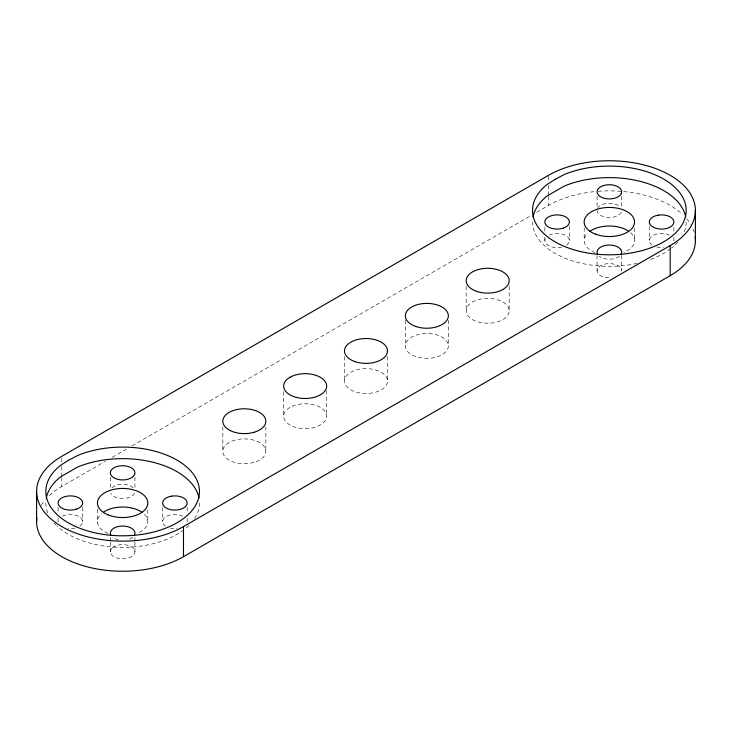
<?xml version="1.0" encoding="UTF-8"?>
<svg xmlns="http://www.w3.org/2000/svg" width="732" height="732" viewBox="0 0 732 732"><rect width="100%" height="100%" fill="white"/><g stroke="black" fill="none" stroke-linecap="round" stroke-linejoin="round"><path stroke-width="0.55" stroke-dasharray="3.66 2.75" d="M134.514 493.231L133.288 494.942A12.288 7.1 0 0 1 111.996 494.942L110.77 493.231M621.23 212.225L620.004 213.936A12.288 7.1 0 0 1 598.712 213.936L597.486 212.225A12.288 7.1 0 0 1 597.065 210.395M49.282 495.601A86.037 49.675 0 0 1 61.799 486.432L105.326 461.297M112.252 457.299L128.082 448.167M132.035 445.88L531.707 215.135M536.648 212.28L548.515 205.427A86.037 49.675 0 0 1 595.903 191.491M561.783 247.05L560.3 247.407A12.288 7.1 0 0 1 545.249 238.714M75.067 528.056L73.584 528.413A12.288 7.1 0 0 1 68.268 528.541M656.933 247.05L658.416 247.407A12.288 7.1 0 0 0 663.732 247.544M170.217 528.056L171.7 528.413A12.288 7.1 0 0 0 177.016 528.541M673.888 227.442L673.888 231.815M673.888 237.278L673.888 240.553A12.288 7.1 0 0 0 673.467 238.714M649.302 226.353L649.302 240.553M634.525 228.228L634.525 241.331M621.651 196.194L621.651 208.208M621.651 255.422L621.651 270.712A12.288 7.1 0 0 0 621.23 268.873L620.004 267.162A12.288 7.1 0 0 0 598.712 267.162L597.486 268.873A12.288 7.1 0 0 0 611.495 277.702M597.065 196.194L597.065 208.208M597.065 255.422L597.065 270.712M584.2 227.753L584.2 239.767M569.414 226.353L569.414 240.553M548.515 176.43L548.515 180.895M548.515 185.352L548.515 195.389M548.515 196.505L548.515 205.427M544.828 227.442L544.828 232.904M544.828 237.278L544.828 240.553M509.188 286.267L509.188 310.807A21.512 12.417 0 0 1 476.925 321.558A21.512 12.417 0 0 1 476.925 300.047A21.512 12.417 0 0 1 509.188 310.807M466.165 286.267L466.165 310.807M448.35 320.277L448.35 345.925A21.512 12.417 0 0 1 416.087 356.685A21.512 12.417 0 0 1 416.087 335.174A21.512 12.417 0 0 1 448.35 345.925M405.327 320.277L405.327 345.925M387.512 356.521L387.512 381.052A21.512 12.417 0 0 1 355.249 391.812A21.512 12.417 0 0 1 355.249 370.3A21.512 12.417 0 0 1 387.512 381.052M344.488 356.521L344.488 381.052M326.673 390.531L326.673 416.179M283.65 391.647L283.65 416.179M265.835 426.774L265.835 451.305M222.812 426.774L222.812 451.305M187.172 507.358L187.172 512.821M187.172 518.283L187.172 521.559A12.288 7.1 0 0 0 186.751 519.72M162.586 507.358L162.586 521.559M147.8 509.856L147.8 520.772M134.935 477.2L134.935 488.116M134.935 537.517L134.935 540.792M134.935 541.89L134.935 551.718M110.349 477.2L110.349 488.116M110.349 537.517L110.349 540.792M110.349 541.89L110.349 551.718M97.475 509.234L97.475 522.337M82.698 507.358L82.698 521.559M61.799 458.552L61.799 465.241M61.799 466.357L61.799 476.395M61.799 477.511L61.799 486.432M58.112 507.358L58.112 512.821M58.112 518.283L58.112 521.559A12.288 7.1 0 0 1 58.533 519.72M41.349 505.281A86.037 49.675 0 0 1 45.228 499.874M598.126 191.299A86.037 49.675 0 0 1 682.718 214.595M686.772 218.877A86.037 49.675 0 0 1 690.651 224.276M693.021 228.951A86.037 49.675 0 0 1 694.339 232.785M686.177 221.988A76.823 44.35 0 0 1 683.853 232.822M677.805 242.118A76.823 44.35 0 0 1 671.509 248.057M670.713 248.679A76.823 44.35 0 0 1 648.461 260.162M637.224 263.319A76.823 44.35 0 0 1 532.539 221.988M619.428 256.218A12.288 7.1 0 0 1 599.288 256.218M630.508 232.648A25.199 14.549 0 0 1 628.916 249.722L626.189 251.378A25.199 14.549 0 0 1 623.874 252.448M595.061 252.531A25.199 14.549 0 0 1 593.469 251.845L590.605 250.271A25.199 14.549 0 0 1 587.558 233.261M652.185 245.11A12.288 7.1 0 0 1 655.451 234.405L658.416 233.7A12.288 7.1 0 0 1 669.506 235.118M597.486 208.556A12.288 7.1 0 0 1 607.752 203.359A12.288 7.1 0 0 1 620.004 206.845M566.531 245.11A12.288 7.1 0 0 0 563.265 234.405L560.3 233.7A12.288 7.1 0 0 0 549.22 235.118M111.996 487.851A12.288 7.1 0 0 1 133.288 487.851M79.815 526.116A12.288 7.1 0 0 0 76.549 515.41L73.584 514.706A12.288 7.1 0 0 0 62.495 516.124M165.469 526.116A12.288 7.1 0 0 1 168.735 515.41L171.7 514.706A12.288 7.1 0 0 1 182.78 516.124M144.442 514.267A25.199 14.549 0 0 1 141.395 531.276L138.531 532.85A25.199 14.549 0 0 1 136.939 533.537M108.126 533.445A25.199 14.549 0 0 1 105.811 532.384L103.084 530.727A25.199 14.549 0 0 1 101.492 513.654M132.712 537.215A12.288 7.1 0 0 1 126.846 539.823M118.438 539.823A12.288 7.1 0 0 1 112.572 537.215M199.461 502.994A76.823 44.35 0 0 1 194.566 518.576M188.92 525.411A76.823 44.35 0 0 1 184.793 529.062M183.997 529.684A76.823 44.35 0 0 1 57.142 526.162M56.364 525.411A76.823 44.35 0 0 1 54.195 523.124M47.745 512.858A76.823 44.35 0 0 1 45.823 502.994M111.996 548.167L110.77 549.878A12.288 7.1 0 0 0 122.637 558.809A12.288 7.1 0 0 0 134.514 549.878L133.288 548.167A12.288 7.1 0 0 0 111.996 548.167M289.954 407.395L287.758 408.877A21.512 12.417 0 0 0 288.801 424.249A21.512 12.417 0 0 0 314.925 427.241L317.807 426.225A21.512 12.417 0 0 0 320.369 407.395L317.807 406.132A21.512 12.417 0 0 0 289.954 407.395M254.086 462.368L250.966 463.118A21.512 12.417 0 0 1 229.107 460.089L226.92 458.607A21.512 12.417 0 0 1 237.671 439.493L240.956 439.035A21.512 12.417 0 0 1 256.959 441.259L259.531 442.521A21.512 12.417 0 0 1 254.086 462.368"/><path stroke-width="1.1" d="M589.8 231.376L592.527 229.729A25.199 14.549 0 0 1 625.247 229.262L628.111 230.836M183.485 526.573L670.201 245.568A86.037 49.675 0 0 0 670.201 175.314A86.037 49.675 0 0 0 548.515 175.314L61.799 456.32A86.037 49.675 0 0 0 61.799 526.573A86.037 49.675 0 0 0 183.485 526.573L183.485 556.686A86.037 49.675 0 0 1 86.623 566.669A86.037 49.675 0 0 1 36.865 517.661M183.485 556.686L670.201 275.68A86.037 49.675 0 0 0 695.135 236.656M103.889 511.842L106.753 510.268A25.199 14.549 0 0 1 139.473 510.735L142.2 512.382M695.4 210.441L695.4 240.553M670.201 245.568L670.201 275.68M36.6 491.447L36.6 521.559M533.024 217.02A76.823 44.35 0 0 1 547.207 195.911L564.207 186.102A76.823 44.35 0 0 1 685.701 217.02M597.486 253.986A12.288 7.1 0 0 1 597.486 250.307L598.712 248.596A12.288 7.1 0 0 1 620.004 248.596L621.23 250.307A12.288 7.1 0 0 1 621.23 253.986M134.514 534.982A12.288 7.1 0 0 0 134.514 531.313L133.288 529.602A12.288 7.1 0 0 0 111.996 529.602L110.77 531.313A12.288 7.1 0 0 0 110.77 534.982M46.299 498.025A76.823 44.35 0 0 1 60.491 476.916L77.482 467.108A76.823 44.35 0 0 1 198.976 498.025M134.514 474.665L133.288 476.376A12.288 7.1 0 0 1 111.996 476.376L110.77 474.665A12.288 7.1 0 0 1 122.637 465.735A12.288 7.1 0 0 1 134.514 474.665M621.23 193.66L620.004 195.371A12.288 7.1 0 0 1 598.712 195.371L597.486 193.66A12.288 7.1 0 0 1 609.363 184.729A12.288 7.1 0 0 1 621.23 193.66M289.954 377.291L287.758 378.773A21.512 12.417 0 0 0 288.801 394.136A21.512 12.417 0 0 0 314.925 397.137L317.807 396.122A21.512 12.417 0 0 0 320.369 377.291L317.807 376.028A21.512 12.417 0 0 0 289.954 377.291M68.579 460.236L60.491 465.378A76.823 44.35 0 0 0 106.671 534.836A76.823 44.35 0 0 0 197.786 482.223A76.823 44.35 0 0 0 77.482 455.569L68.579 460.236M555.295 179.23L547.207 184.373A76.823 44.35 0 0 0 593.387 253.83A76.823 44.35 0 0 0 684.502 201.227A76.823 44.35 0 0 0 564.207 174.564L555.295 179.23M563.265 228.128L560.3 228.841A12.288 7.1 0 0 1 544.828 221.988A12.288 7.1 0 0 1 560.3 215.135L563.265 215.839A12.288 7.1 0 0 1 563.265 228.128M658.416 215.135L655.451 215.839A12.288 7.1 0 0 0 655.451 228.128L658.416 228.841A12.288 7.1 0 0 0 673.888 221.988A12.288 7.1 0 0 0 658.416 215.135M254.086 432.264L250.966 433.005A21.512 12.417 0 0 1 229.107 429.977L226.92 428.495A21.512 12.417 0 0 1 237.671 409.389L240.956 408.932A21.512 12.417 0 0 1 256.959 411.146L259.531 412.418A21.512 12.417 0 0 1 254.086 432.264M76.549 509.133L73.584 509.847A12.288 7.1 0 0 1 58.112 502.994A12.288 7.1 0 0 1 73.584 496.131L76.549 496.845A12.288 7.1 0 0 1 76.549 509.133M171.7 496.131L168.735 496.845A12.288 7.1 0 0 0 168.735 509.133L171.7 509.847A12.288 7.1 0 0 0 187.172 502.994A12.288 7.1 0 0 0 171.7 496.131M476.925 291.446A21.512 12.417 0 0 0 509.188 280.695A21.512 12.417 0 0 0 476.925 269.943A21.512 12.417 0 0 0 476.925 291.446M355.249 361.7A21.512 12.417 0 0 0 387.512 350.948A21.512 12.417 0 0 0 355.249 340.188A21.512 12.417 0 0 0 355.249 361.7M416.087 326.573A21.512 12.417 0 0 0 448.35 315.821A21.512 12.417 0 0 0 416.087 305.061A21.512 12.417 0 0 0 416.087 326.573M595.601 234.176A25.199 14.549 0 0 0 634.525 222.766A25.199 14.549 0 0 0 597.952 209.013A25.199 14.549 0 0 0 595.601 234.176M107.86 514.77A25.199 14.549 0 0 0 147.708 504.485A25.199 14.549 0 0 0 112.362 489.708A25.199 14.549 0 0 0 107.86 514.77"/></g></svg>
